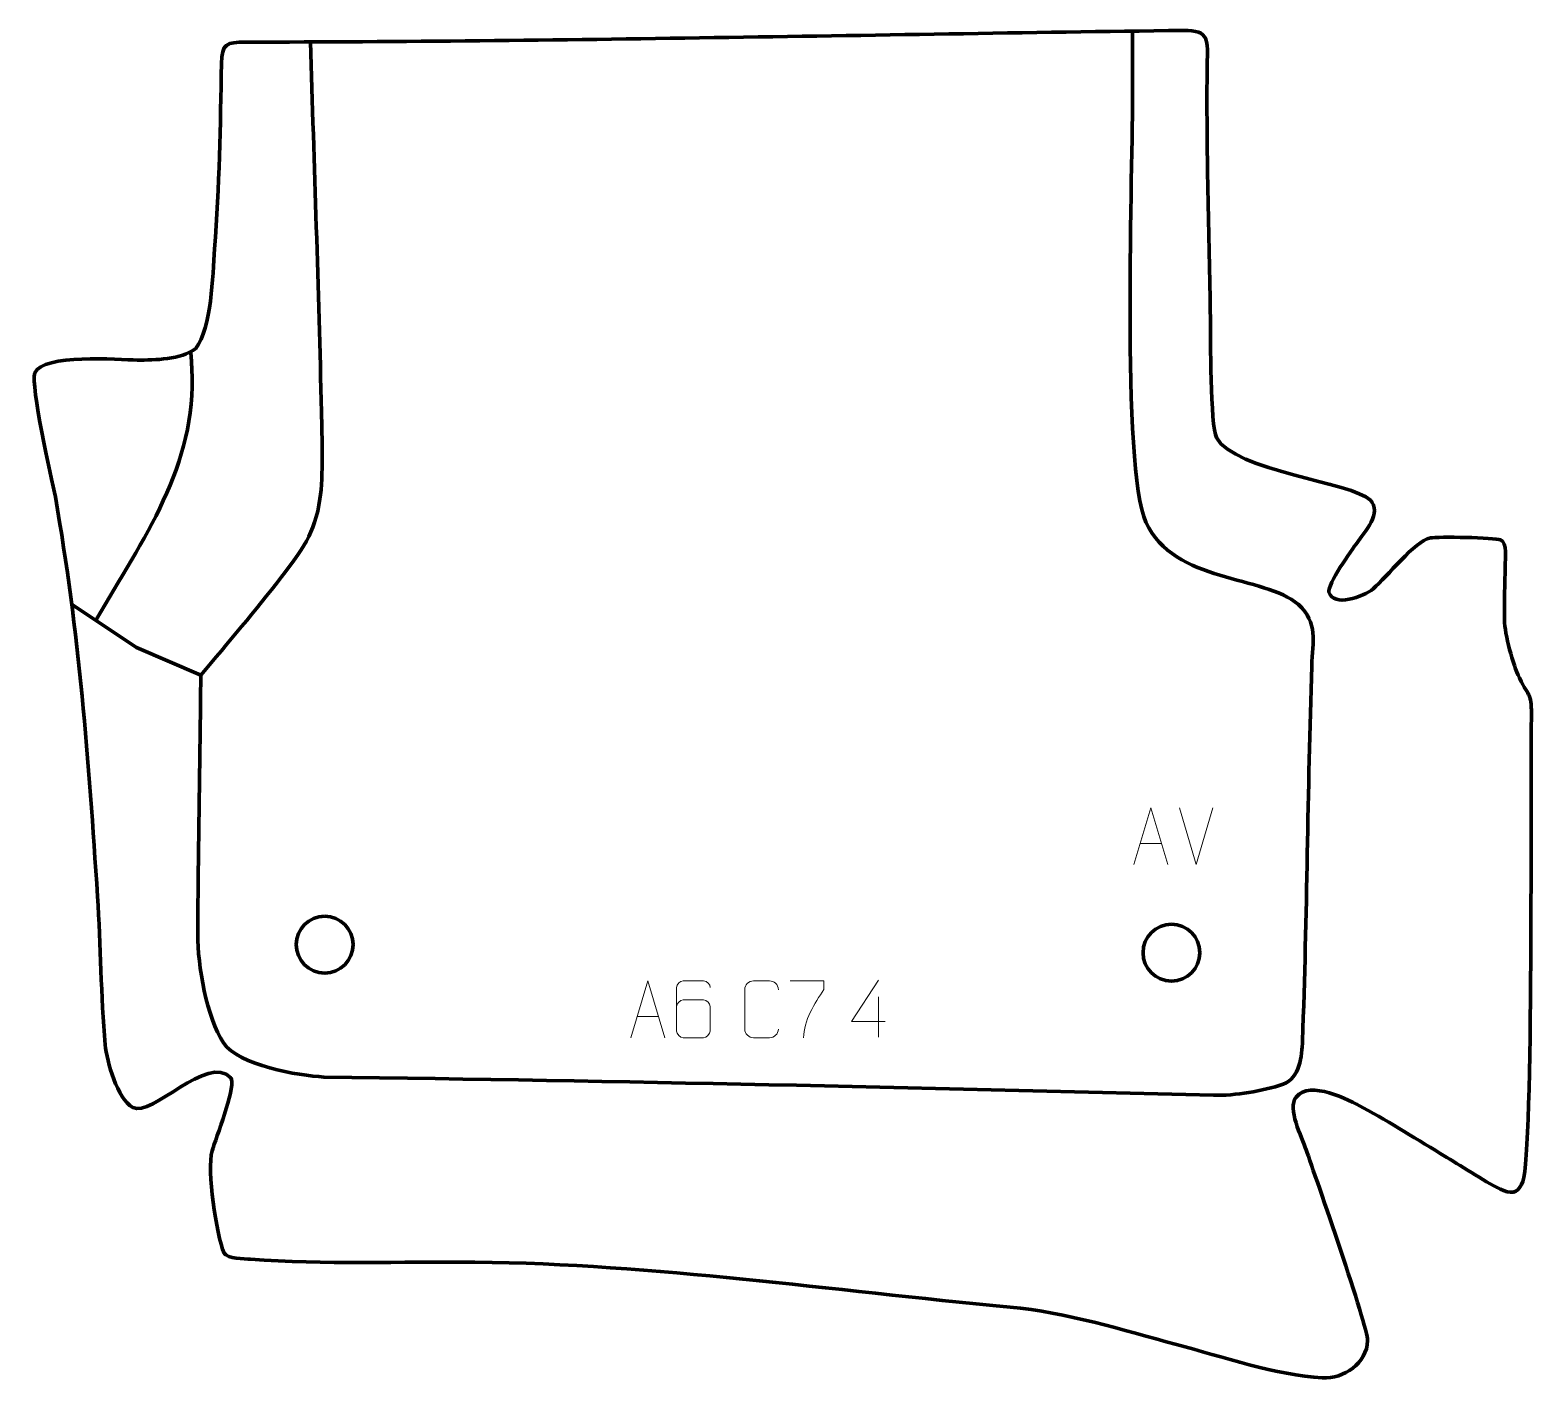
# Model space of a CAD drawing. Header units: millimetres. Extents: x -604 to 58, y 164 to 758.
import ezdxf

# ---------------------------------------------------------------- set-up
doc = ezdxf.new("R2010")
doc.units = ezdxf.units.MM
doc.header["$MEASUREMENT"] = 0
doc.layers.add('layer 2', color=7, linetype='Continuous')
doc.layers.add('layer 3', color=7, linetype='Continuous')

msp = doc.modelspace()

# ---------------------------------------------------------------- linework, layer by layer
at = {"layer": 'layer 2', "color": 142, "lineweight": 200}
for centre in [(-474.4503, 355.3062), (-101.9171, 351.7343)]:
    msp.add_ellipse(centre, major_axis=(0, 12.5), ratio=1, dxfattribs=at)
at = {"layer": 'layer 2', "color": 142, "lineweight": 158}
for points, knots in [([(-119.1078, 757.1598), (-119.08, 748.6691), (-119.0522, 740.1785), (-119.0244, 731.6878), (-119.0244, 731.6878), (-118.9167, 698.812), (-124.0797, 564.6964), (-113.14, 541.0883), (-113.14, 541.0883), (-100.6487, 514.1319), (-61.2893, 517.9732), (-46.108, 504.9447), (-46.108, 504.9447), (-37.3219, 496.7173), (-39.8285, 489.0441), (-40.2068, 477.7572), (-40.2068, 477.7572), (-42.0459, 422.8858), (-42.2307, 367.8476), (-44.274, 313.0425), (-44.274, 313.0425), (-44.5286, 306.215), (-45.4363, 296.682), (-52.8069, 293.9204), (-52.8069, 293.9204), (-61.8281, 290.7851), (-73.8584, 288.8099), (-83.4158, 289.0525), (-83.4158, 289.0525), (-213.8223, 292.3637), (-344.3402, 295.3559), (-474.7766, 297.0579), (-474.7766, 297.0579), (-486.0532, 297.6264), (-512.3646, 302.2691), (-518.9276, 312.0227), (-518.9276, 312.0227), (-526.4092, 323.1414), (-530.3612, 346.2895), (-530.2947, 359.726), (-530.2947, 359.726), (-530.1065, 397.723), (-529.2871, 435.8467), (-528.9566, 473.8735), (-528.9566, 473.8735), (-516.703, 488.3935), (-505.0845, 501.8756), (-493.5095, 517.0404), (-493.5095, 517.0404), (-484.4249, 528.9425), (-478.8028, 535.8363), (-476.5277, 551.3696), (-476.5277, 551.3696), (-475.0756, 561.2843), (-475.5829, 578.8403), (-475.8435, 589.6211), (-475.8435, 589.6211), (-477.1552, 643.8874), (-478.9983, 698.1386), (-480.7567, 752.3917)], [0, 0, 0, 0, 0.0625, 0.0625, 0.0625, 0.0625, 0.125, 0.125, 0.125, 0.125, 0.1875, 0.1875, 0.1875, 0.1875, 0.25, 0.25, 0.25, 0.25, 0.3125, 0.3125, 0.3125, 0.3125, 0.375, 0.375, 0.375, 0.375, 0.4375, 0.4375, 0.4375, 0.4375, 0.5, 0.5, 0.5, 0.5, 0.5625, 0.5625, 0.5625, 0.5625, 0.625, 0.625, 0.625, 0.625, 0.6875, 0.6875, 0.6875, 0.6875, 0.75, 0.75, 0.75, 0.75, 0.8125, 0.8125, 0.8125, 0.8125, 0.875, 0.875, 0.875, 0.875, 1, 1, 1, 1]), ([(-574.8619, 498.4131), (-554.7051, 533.3306), (-530.5489, 566.0655), (-532.8941, 608.5034), (-532.8941, 608.5034), (-533.0357, 611.066), (-533.1885, 613.628), (-533.3297, 616.1908)], [0, 0, 0, 0, 0.33333333, 0.33333333, 0.33333333, 0.33333333, 1, 1, 1, 1]), ([(-528.9566, 473.8735), (-528.9566, 473.8735), (-557.2886, 486.004), (-557.2886, 486.004), (-557.2886, 486.004), (-557.2886, 486.004), (-585.7672, 505.0523), (-585.7672, 505.0523)], [0, 0, 0, 0, 0.33333333, 0.33333333, 0.33333333, 0.33333333, 1, 1, 1, 1])]:
    msp.add_open_spline(points, degree=3, knots=knots, dxfattribs=at)
at = {"layer": 'layer 2', "color": 250, "lineweight": 9}
for points, knots in [([(-118.434, 390.5575), (-118.434, 390.5575), (-111.063, 415.511), (-111.063, 415.511), (-111.063, 415.511), (-111.063, 415.511), (-103.4931, 390.5575), (-103.4931, 390.5575)], [0, 0, 0, 0, 0.33333333, 0.33333333, 0.33333333, 0.33333333, 1, 1, 1, 1]), ([(-339.7263, 314.3575), (-339.7263, 314.3575), (-332.3553, 339.311), (-332.3553, 339.311), (-332.3553, 339.311), (-332.3553, 339.311), (-324.7854, 314.3575), (-324.7854, 314.3575)], [0, 0, 0, 0, 0.33333333, 0.33333333, 0.33333333, 0.33333333, 1, 1, 1, 1]), ([(-304.8259, 336.3749), (-304.85, 337.7144), (-306.2062, 339.3676), (-307.7781, 339.3333), (-307.7781, 339.3333), (-310.7629, 339.333), (-313.7481, 339.333), (-316.7335, 339.3333), (-316.7335, 339.3333), (-317.9526, 339.3482), (-319.6808, 337.9106), (-319.6858, 336.3749), (-319.6858, 336.3749), (-319.6855, 330.0144), (-319.6855, 323.6536), (-319.6858, 317.2929), (-319.6858, 317.2929), (-319.6811, 316.13), (-317.9526, 314.3589), (-316.7335, 314.3345), (-316.7335, 314.3345), (-313.7481, 314.3348), (-310.7629, 314.3348), (-307.7781, 314.3345), (-307.7781, 314.3345), (-306.5, 314.3783), (-304.8303, 315.9928), (-304.8259, 317.2929), (-304.8259, 317.2929), (-304.8259, 320.8762), (-304.8259, 324.4593), (-304.8259, 328.042), (-304.8259, 328.042), (-304.8644, 329.5202), (-306.4471, 330.9531), (-307.7781, 330.9511), (-307.7781, 330.9511), (-310.7629, 330.9514), (-313.7481, 330.9514), (-316.7335, 330.9511), (-316.7335, 330.9511), (-318.063, 330.9561), (-319.706, 329.4488), (-319.6643, 328.0203)], [0, 0, 0, 0, 0.08333333, 0.08333333, 0.08333333, 0.08333333, 0.16666667, 0.16666667, 0.16666667, 0.16666667, 0.25, 0.25, 0.25, 0.25, 0.33333333, 0.33333333, 0.33333333, 0.33333333, 0.41666667, 0.41666667, 0.41666667, 0.41666667, 0.5, 0.5, 0.5, 0.5, 0.58333333, 0.58333333, 0.58333333, 0.58333333, 0.66666667, 0.66666667, 0.66666667, 0.66666667, 0.75, 0.75, 0.75, 0.75, 0.83333333, 0.83333333, 0.83333333, 0.83333333, 1, 1, 1, 1]), ([(-274.8328, 318.1752), (-274.9726, 315.8518), (-276.6498, 314.3722), (-278.7975, 314.3614), (-278.7975, 314.3614), (-281.1294, 314.3618), (-283.4613, 314.3618), (-285.7928, 314.3614), (-285.7928, 314.3614), (-287.7178, 314.256), (-289.6899, 316.1405), (-289.6787, 318.1578), (-289.6787, 318.1578), (-289.6783, 323.9279), (-289.6783, 329.6976), (-289.6787, 335.4669), (-289.6787, 335.4669), (-289.6745, 337.605), (-287.9278, 339.3242), (-285.7754, 339.3107), (-285.7754, 339.3107), (-283.4497, 339.3107), (-281.1236, 339.3107), (-278.7975, 339.3107), (-278.7975, 339.3107), (-276.8509, 339.3462), (-274.8595, 337.8547), (-274.8328, 335.4171)], [0, 0, 0, 0, 0.125, 0.125, 0.125, 0.125, 0.25, 0.25, 0.25, 0.25, 0.375, 0.375, 0.375, 0.375, 0.5, 0.5, 0.5, 0.5, 0.625, 0.625, 0.625, 0.625, 0.75, 0.75, 0.75, 0.75, 1, 1, 1, 1]), ([(-269.6638, 339.3135), (-269.6638, 339.3135), (-254.8477, 339.3135), (-254.8477, 339.3135), (-254.8477, 339.3135), (-254.848, 338.0639), (-254.848, 336.8143), (-254.8477, 335.5645), (-254.8477, 335.5645), (-258.8421, 329.5674), (-263.7573, 321.7338), (-263.7573, 314.355)], [0, 0, 0, 0, 0.25, 0.25, 0.25, 0.25, 0.5, 0.5, 0.5, 0.5, 1, 1, 1, 1]), ([(-227.8307, 321.5317), (-227.8307, 321.5317), (-242.6524, 321.5317), (-242.6524, 321.5317), (-242.6524, 321.5317), (-242.6524, 321.5317), (-230.7748, 339.6022), (-230.7748, 339.6022)], [0, 0, 0, 0, 0.33333333, 0.33333333, 0.33333333, 0.33333333, 1, 1, 1, 1])]:
    msp.add_open_spline(points, degree=3, knots=knots, dxfattribs=at)
for points in [[(-91.0745, 390.5502), (-91.0745, 390.5502), (-98.3963, 415.5038), (-98.3963, 415.5038)], [(-83.7526, 415.5038), (-83.7526, 415.5038), (-91.0744, 390.5502), (-91.0744, 390.5502)], [(-115.7114, 399.8069), (-115.7114, 399.8069), (-106.2157, 399.8069), (-106.2157, 399.8069)], [(-230.7748, 332.2928), (-230.7748, 332.2928), (-230.7748, 314.6281), (-230.7748, 314.6281)], [(-337.0037, 323.6069), (-337.0037, 323.6069), (-327.508, 323.6069), (-327.508, 323.6069)]]:
    msp.add_open_spline(points, degree=3, dxfattribs=at)
at = {"layer": 'layer 3', "color": 242, "lineweight": 158}
msp.add_open_spline([(-96.7746, 757.4615), (-84.8991, 757.6156), (-86.0302, 753.0876), (-86.2034, 742.3313), (-86.2034, 742.3313), (-86.6985, 705.498), (-85.3054, 667.7824), (-84.794, 630.8397), (-84.794, 630.8397), (-84.6928, 623.5305), (-84.8421, 583.3145), (-82.1305, 578.3197), (-82.1305, 578.3197), (-74.1448, 563.6106), (-22.3567, 558.6774), (-14.4313, 550.8177), (-14.4313, 550.8177), (-8.9782, 545.4095), (-17.1147, 536.6286), (-20.2874, 532.1063), (-20.2874, 532.1063), (-22.5416, 528.8932), (-33.5161, 513.684), (-32.6205, 510.3524), (-32.6205, 510.3524), (-30.7773, 503.4963), (-17.3283, 508.3855), (-13.2088, 511.8056), (-13.2088, 511.8056), (-7.134, 517.1051), (5.0656, 532.7703), (11.9629, 534.1768), (11.9629, 534.1768), (15.3249, 534.8624), (40.1408, 534.3874), (42.9009, 533.3104), (42.9009, 533.3104), (45.8963, 532.1415), (44.9451, 524.8748), (44.9039, 521.8728), (44.9039, 521.8728), (44.7948, 513.927), (44.4673, 506.0587), (44.5786, 498.1019), (44.5786, 498.1019), (44.6967, 491.8084), (48.2704, 478.3798), (51.1462, 472.5933), (51.1462, 472.5933), (55.5788, 463.6742), (56.6185, 466.0749), (56.396, 454.695), (56.396, 454.695), (55.8504, 427.1703), (57.5353, 265.4475), (52.6412, 251.0819), (52.6412, 251.0819), (51.3143, 247.1872), (48.7761, 245.0916), (44.1115, 247.1455), (44.1115, 247.1455), (37.348, 250.1237), (26.0933, 257.5757), (19.2715, 261.6795), (19.2715, 261.6795), (19.2715, 261.6795), (18.4729, 262.1599), (18.4729, 262.1599), (18.4729, 262.1599), (6.775, 269.1105), (-5.7113, 277.1561), (-17.5857, 283.548), (-17.5857, 283.548), (-24.3205, 287.097), (-40.7508, 295.8884), (-47.0977, 288.1842), (-47.0977, 288.1842), (-51.0888, 283.3397), (-44.6066, 270.6516), (-42.639, 264.9539), (-42.639, 264.9539), (-38.682, 253.4632), (-15.4147, 187.0833), (-15.6224, 181.1116), (-15.6224, 181.1116), (-15.9739, 171.0082), (-26.1158, 164.2455), (-35.5622, 164.7399), (-35.5622, 164.7399), (-55.3663, 165.7764), (-80.1687, 174.1936), (-99.6594, 179.4039), (-99.6594, 179.4039), (-123.8412, 185.8302), (-147.9303, 193.5468), (-172.949, 195.8369), (-172.949, 195.8369), (-253.0346, 203.2572), (-327.7217, 214.6483), (-408.3564, 215.6508), (-408.3564, 215.6508), (-440.784, 215.8712), (-474.9194, 214.5365), (-507.1215, 216.8969), (-507.1215, 216.8969), (-509.8299, 217.0954), (-517.1757, 216.9967), (-518.7184, 219.6371), (-518.7184, 219.6371), (-522.2026, 227.7895), (-526.338, 256.0855), (-523.9568, 264.5766), (-523.9568, 264.5766), (-522.2444, 270.6825), (-513.9642, 291.1744), (-515.4678, 296.0336), (-515.4678, 296.0336), (-515.4678, 296.0336), (-515.7284, 296.6537), (-515.7284, 296.6537), (-515.7284, 296.6537), (-525.88, 307.6412), (-550.6304, 279.1164), (-558.8941, 283.6776), (-558.8941, 283.6776), (-565.6683, 287.4165), (-570.3353, 303.8586), (-570.9941, 311.2737), (-570.9941, 311.2737), (-572.9113, 332.8516), (-572.9901, 354.8118), (-574.3872, 376.5124), (-574.3872, 376.5124), (-578.3458, 436.5835), (-582.431, 492.7231), (-592.9462, 552.2186), (-592.9462, 552.2186), (-594.6966, 560.878), (-604.0627, 601.3526), (-601.9197, 606.7775), (-601.9197, 606.7775), (-598.5606, 615.2806), (-565.1428, 612.6992), (-556.9621, 612.4431), (-556.9621, 612.4431), (-549.0505, 612.4793), (-537.7441, 612.597), (-531.2123, 617.5483), (-531.2123, 617.5483), (-524.0038, 627.0213), (-523.8382, 649.1566), (-522.8752, 661.3571), (-522.8752, 661.3571), (-520.6965, 688.9584), (-520.4068, 715.4569), (-519.8506, 742.9786), (-519.8506, 742.9786), (-519.6757, 751.6336), (-517.6664, 752.3079), (-509.2208, 752.3174), (-509.2208, 752.3174), (-372.1253, 752.4718), (-234.0551, 755.6796), (-96.7746, 757.4615)], degree=3, knots=[0, 0, 0, 0, 0.02380952, 0.02380952, 0.02380952, 0.02380952, 0.04761905, 0.04761905, 0.04761905, 0.04761905, 0.07142857, 0.07142857, 0.07142857, 0.07142857, 0.0952381, 0.0952381, 0.0952381, 0.0952381, 0.11904762, 0.11904762, 0.11904762, 0.11904762, 0.14285714, 0.14285714, 0.14285714, 0.14285714, 0.16666667, 0.16666667, 0.16666667, 0.16666667, 0.19047619, 0.19047619, 0.19047619, 0.19047619, 0.21428571, 0.21428571, 0.21428571, 0.21428571, 0.23809524, 0.23809524, 0.23809524, 0.23809524, 0.26190476, 0.26190476, 0.26190476, 0.26190476, 0.28571429, 0.28571429, 0.28571429, 0.28571429, 0.30952381, 0.30952381, 0.30952381, 0.30952381, 0.33333333, 0.33333333, 0.33333333, 0.33333333, 0.35714286, 0.35714286, 0.35714286, 0.35714286, 0.38095238, 0.38095238, 0.38095238, 0.38095238, 0.4047619, 0.4047619, 0.4047619, 0.4047619, 0.42857143, 0.42857143, 0.42857143, 0.42857143, 0.45238095, 0.45238095, 0.45238095, 0.45238095, 0.47619048, 0.47619048, 0.47619048, 0.47619048, 0.5, 0.5, 0.5, 0.5, 0.52380952, 0.52380952, 0.52380952, 0.52380952, 0.54761905, 0.54761905, 0.54761905, 0.54761905, 0.57142857, 0.57142857, 0.57142857, 0.57142857, 0.5952381, 0.5952381, 0.5952381, 0.5952381, 0.61904762, 0.61904762, 0.61904762, 0.61904762, 0.64285714, 0.64285714, 0.64285714, 0.64285714, 0.66666667, 0.66666667, 0.66666667, 0.66666667, 0.69047619, 0.69047619, 0.69047619, 0.69047619, 0.71428571, 0.71428571, 0.71428571, 0.71428571, 0.73809524, 0.73809524, 0.73809524, 0.73809524, 0.76190476, 0.76190476, 0.76190476, 0.76190476, 0.78571429, 0.78571429, 0.78571429, 0.78571429, 0.80952381, 0.80952381, 0.80952381, 0.80952381, 0.83333333, 0.83333333, 0.83333333, 0.83333333, 0.85714286, 0.85714286, 0.85714286, 0.85714286, 0.88095238, 0.88095238, 0.88095238, 0.88095238, 0.9047619, 0.9047619, 0.9047619, 0.9047619, 0.92857143, 0.92857143, 0.92857143, 0.92857143, 0.95238095, 0.95238095, 0.95238095, 0.95238095, 1, 1, 1, 1], dxfattribs=at)

doc.saveas('drawing.dxf')
